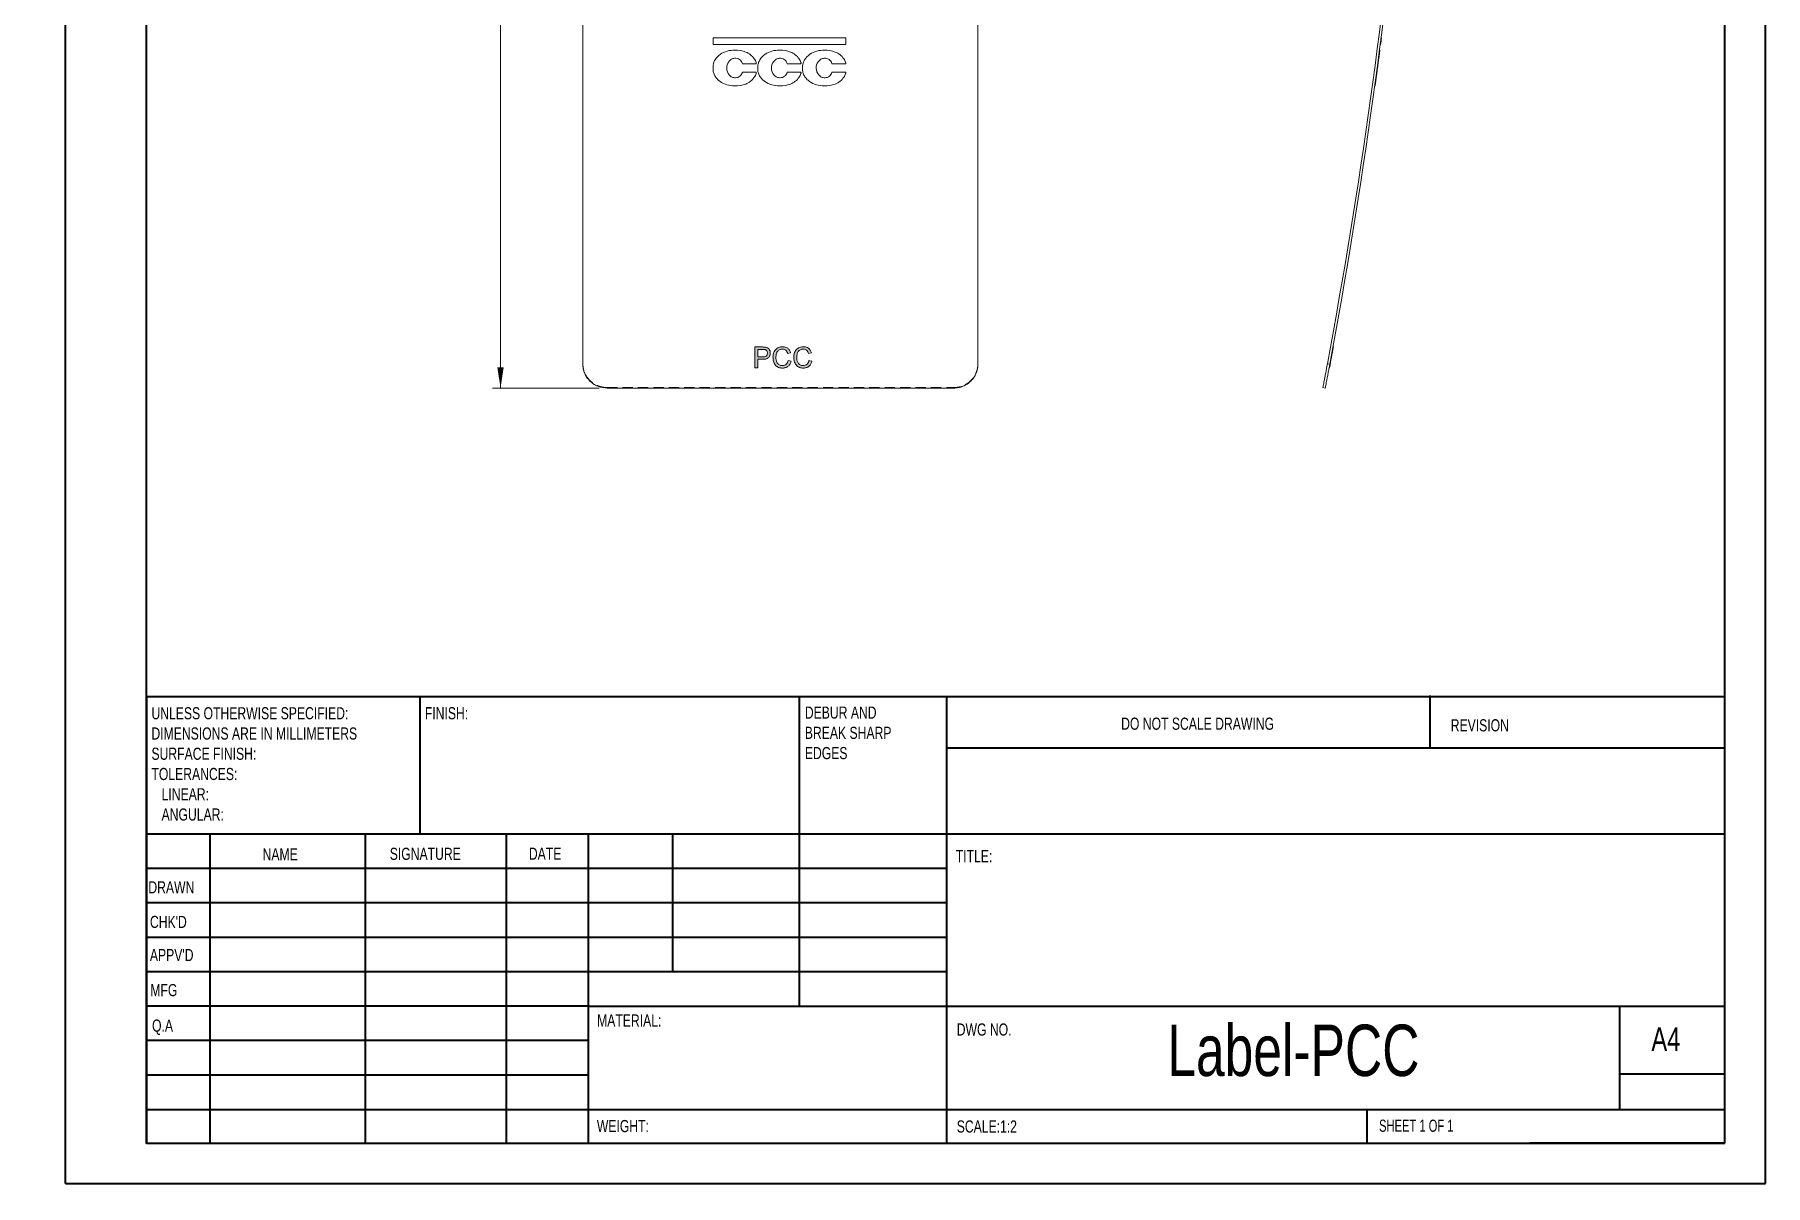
# Model space of a CAD drawing. Header units: millimetres. Extents: x -551 to 210, y 0 to 297.
# Drawn here: x -3.7 to 210.1, y 0 to 142.1 of the extents above; entities that cross this region are included whole.
import ezdxf

# ---------------------------------------------------------------- set-up
doc = ezdxf.new("R2010")
doc.units = ezdxf.units.MM
doc.linetypes.add('HIDDEN', pattern=[1.905, 1.27, -0.635])
doc.styles.add('SLDTEXTSTYLE0', font='TXT', dxfattribs={"width": 0.75})
doc.styles.add('SLDTEXTSTYLE1', font='TXT', dxfattribs={"width": 0.6875})
doc.styles.add('SLDTEXTSTYLE2', font='TXT', dxfattribs={"width": 0.605})
doc.dimstyles.new('SLDDIMSTYLE1', dxfattribs={"dimtxt": 2.568319, "dimasz": 2.568319, "dimexe": 0, "dimexo": 0.0625, "dimgap": 0.64208, "dimtad": 2, "dimrnd": 1e-09, "dimzin": 12, "dimdsep": 46, "dimtxsty": 'SLDTEXTSTYLE2', "dimsah": 1, "dimcen": 0.09, "dimadec": 0, "dimazin": 0, "dimtfac": 1, "dimtofl": 0, "dimtmove": 0, "dimatfit": 3, "dimfxl": 0, "dimtolj": 1, "dimtzin": 12, "dimarcsym": 0})
doc.dimstyles.new('SLDDIMSTYLE3', dxfattribs={"dimtxt": 2.568319, "dimasz": 2.568319, "dimexe": 0, "dimexo": 0.0625, "dimgap": 0.64208, "dimtad": 2, "dimrnd": 1e-09, "dimzin": 12, "dimdsep": 46, "dimtxsty": 'SLDTEXTSTYLE2', "dimblk1": 'NONE', "dimblk2": 'NONE', "dimsah": 1, "dimcen": 0.09, "dimadec": 0, "dimazin": 0, "dimtfac": 1, "dimtofl": 0, "dimtmove": 0, "dimatfit": 3, "dimldrblk": 'NONE', "dimfxl": 0, "dimtolj": 1, "dimtzin": 12, "dimarcsym": 0})

# ---------------------------------------------------------------- blocks, each defined once
blk = doc.blocks.new('SW_NOTE_0')
at = {"color": 0, "linetype": 'Continuous', "lineweight": 0, "char_height": 1.5, "attachment_point": 1, "style": 'SLDTEXTSTYLE0'}
for s, insert in [('DEBUR AND ', (0, 1.93)), ('BREAK SHARP ', (0, -0.57)), ('EDGES', (0, -3.07))]:
    blk.add_mtext(s, dxfattribs=dict(at, insert=insert))
blk = doc.blocks.new('SW_NOTE_1')
at = {"color": 0, "linetype": 'Continuous', "lineweight": 0, "char_height": 1.5, "attachment_point": 1, "style": 'SLDTEXTSTYLE0'}
for s, insert in [('UNLESS OTHERWISE SPECIFIED:', (0, 1.93)), ('DIMENSIONS ARE IN MILLIMETERS', (0, -0.57)), ('SURFACE FINISH:', (0, -3.07)), ('TOLERANCES:', (0, -5.57)), ('   LINEAR:', (0, -8.07)), ('   ANGULAR:', (0, -10.57))]:
    blk.add_mtext(s, dxfattribs=dict(at, insert=insert))
blk = doc.blocks.new('*D5')
at = {"color": 7, "linetype": 'Continuous', "lineweight": 0}
for p, q in [((65.5, 252.68), (52.83, 252.68)), ((53.83, 252.68), (53.83, 98.44)), ((66, 98.44), (52.83, 98.44))]:
    blk.add_line(p, q, dxfattribs=at)
for points in [[(53.83, 252.68), (53.43, 250.11), (54.22, 250.11)], [(53.83, 98.44), (54.22, 101.01), (53.43, 101.01)]]:
    blk.add_solid(points, dxfattribs=at)
at = {"color": 7, "linetype": 'Continuous', "lineweight": 0, "insert": (50.42, 172.72), "char_height": 2.646, "attachment_point": 1, "rotation": 90, "style": 'SLDTEXTSTYLE2'}
blk.add_mtext('154.24', dxfattribs=at)
blk = doc.blocks.new('*D14')
at = {"color": 7, "linetype": 'Continuous', "lineweight": 0, "attachment_point": 1, "rotation": 357.2491, "style": 'SLDTEXTSTYLE2'}
for s, insert, char_height in [('R', (137.48, 203.59), 2.65), ('719.48', (140.03, 203.47), 2.646)]:
    blk.add_mtext(s, dxfattribs=dict(at, insert=insert, char_height=char_height))
blk = doc.blocks.new('_NONE')

msp = doc.modelspace()

# ---------------------------------------------------------------- hatches: boundary and pattern name
h = msp.add_hatch(color=256)
edge = h.paths.add_edge_path()
edge.add_spline(control_points=[(87.157, 102.768), (87.156, 102.81), (87.154, 102.852), (87.142, 102.934), (87.133, 102.975), (87.096, 103.095), (87.058, 103.171), (86.955, 103.307), (86.889, 103.363), (86.739, 103.443), (86.656, 103.465), (86.571, 103.482)], knot_values=[0, 0, 0, 0, 0.125, 0.125, 0.25, 0.25, 0.5, 0.5, 0.75, 0.75, 1, 1, 1, 1], degree=3, periodic=0)
edge.add_spline(control_points=[(86.571, 103.482), (86.54, 103.487), (86.508, 103.492), (86.477, 103.495), (86.445, 103.498), (86.413, 103.5), (86.381, 103.501), (86.318, 103.505), (86.254, 103.506), (86.19, 103.506)], knot_values=[0, 0, 0, 0, 0.0000956, 0.0000956, 0.0000956, 0.0001912, 0.0001912, 0.0001912, 0.0003819, 0.0003819, 0.0003819, 0.0003819], degree=3, periodic=0)
edge.add_line((86.19, 103.506), (85.247, 103.506))
edge.add_line((85.247, 103.506), (85.247, 100.938))
edge.add_line((85.247, 100.938), (85.609, 100.938))
edge.add_line((85.609, 100.938), (85.609, 101.991))
edge.add_line((85.609, 101.991), (86.238, 101.991))
edge.add_spline(control_points=[(86.238, 101.991), (86.354, 101.993), (86.469, 101.999), (86.639, 102.035), (86.695, 102.051), (86.802, 102.095), (86.854, 102.124), (86.942, 102.195), (86.98, 102.239), (87.045, 102.333), (87.073, 102.382), (87.116, 102.488), (87.132, 102.543), (87.152, 102.654), (87.155, 102.711), (87.157, 102.768)], knot_values=[0, 0, 0, 0, 0.25, 0.25, 0.375, 0.375, 0.5, 0.5, 0.625, 0.625, 0.75, 0.75, 0.875, 0.875, 1, 1, 1, 1], degree=3, periodic=0)
edge = h.paths.add_edge_path(flags=16)
edge.add_line((85.609, 102.288), (85.609, 103.21))
edge.add_line((85.609, 103.21), (86.222, 103.21))
edge.add_spline(control_points=[(86.222, 103.21), (86.322, 103.209), (86.422, 103.211), (86.518, 103.187)], knot_values=[0, 0, 0, 0, 1, 1, 1, 1], degree=3, periodic=0)
edge.add_spline(control_points=[(86.518, 103.187), (86.54, 103.179), (86.562, 103.172), (86.602, 103.151), (86.621, 103.138), (86.675, 103.094), (86.704, 103.059), (86.752, 102.98), (86.768, 102.937), (86.79, 102.848), (86.793, 102.803), (86.794, 102.757)], knot_values=[0, 0, 0, 0, 0.125, 0.125, 0.25, 0.25, 0.5, 0.5, 0.75, 0.75, 1, 1, 1, 1], degree=3, periodic=0)
edge.add_spline(control_points=[(86.794, 102.757), (86.793, 102.688), (86.785, 102.618), (86.734, 102.487), (86.692, 102.428), (86.579, 102.343), (86.51, 102.32), (86.37, 102.292), (86.3, 102.289), (86.229, 102.288)], knot_values=[0, 0, 0, 0, 0.25, 0.25, 0.5, 0.5, 0.75, 0.75, 1, 1, 1, 1], degree=3, periodic=0)
edge.add_line((86.229, 102.288), (85.609, 102.288))
edge = h.paths.add_edge_path()
edge.add_spline(control_points=[(88.669, 103.539), (88.586, 103.537), (88.503, 103.532), (88.342, 103.501), (88.262, 103.478), (88.108, 103.413), (88.035, 103.374), (87.9, 103.278), (87.837, 103.221), (87.677, 103.033), (87.6, 102.883), (87.529, 102.649), (87.512, 102.568), (87.49, 102.405), (87.487, 102.323), (87.486, 102.241)], knot_values=[0, 0, 0, 0, 0.125, 0.125, 0.25, 0.25, 0.375, 0.375, 0.5, 0.5, 0.75, 0.75, 0.875, 0.875, 1, 1, 1, 1], degree=3, periodic=0)
edge.add_spline(control_points=[(87.486, 102.241), (87.487, 102.157), (87.491, 102.073), (87.514, 101.908), (87.531, 101.826), (87.6, 101.583), (87.669, 101.427), (87.876, 101.158), (88.015, 101.051), (88.252, 100.957), (88.337, 100.937), (88.505, 100.91), (88.591, 100.906), (88.676, 100.905)], knot_values=[0, 0, 0, 0, 0.125, 0.125, 0.25, 0.25, 0.5, 0.5, 0.75, 0.75, 0.875, 0.875, 1, 1, 1, 1], degree=3, periodic=0)
edge.add_spline(control_points=[(88.676, 100.905), (88.738, 100.906), (88.8, 100.909), (88.922, 100.927), (88.982, 100.94), (89.159, 100.997), (89.268, 101.058), (89.457, 101.217), (89.535, 101.314), (89.653, 101.527), (89.693, 101.642), (89.725, 101.76)], knot_values=[0, 0, 0, 0, 0.125, 0.125, 0.25, 0.25, 0.5, 0.5, 0.75, 0.75, 1, 1, 1, 1], degree=3, periodic=0)
edge.add_line((89.725, 101.76), (89.363, 101.844))
edge.add_spline(control_points=[(89.363, 101.844), (89.344, 101.759), (89.318, 101.676), (89.244, 101.518), (89.193, 101.445), (89.065, 101.323), (88.989, 101.276), (88.821, 101.214), (88.732, 101.203), (88.643, 101.201)], knot_values=[0, 0, 0, 0, 0.25, 0.25, 0.5, 0.5, 0.75, 0.75, 1, 1, 1, 1], degree=3, periodic=0)
edge.add_spline(control_points=[(88.643, 101.201), (88.58, 101.203), (88.518, 101.207), (88.399, 101.237), (88.34, 101.258), (88.229, 101.314), (88.177, 101.348), (88.085, 101.431), (88.045, 101.479), (87.947, 101.636), (87.908, 101.755), (87.871, 101.935), (87.862, 101.997), (87.85, 102.119), (87.849, 102.181), (87.848, 102.242)], knot_values=[0, 0, 0, 0, 0.125, 0.125, 0.25, 0.25, 0.375, 0.375, 0.5, 0.5, 0.75, 0.75, 0.875, 0.875, 1, 1, 1, 1], degree=3, periodic=0)
edge.add_spline(control_points=[(87.848, 102.242), (87.849, 102.303), (87.851, 102.363), (87.865, 102.482), (87.875, 102.541), (87.915, 102.716), (87.955, 102.832), (88.092, 103.033), (88.186, 103.116), (88.35, 103.195), (88.409, 103.214), (88.529, 103.237), (88.59, 103.242), (88.652, 103.242)], knot_values=[0, 0, 0, 0, 0.125, 0.125, 0.25, 0.25, 0.5, 0.5, 0.75, 0.75, 0.875, 0.875, 1, 1, 1, 1], degree=3, periodic=0)
edge.add_spline(control_points=[(88.652, 103.242), (88.728, 103.241), (88.803, 103.234), (88.947, 103.187), (89.015, 103.151), (89.129, 103.05), (89.175, 102.989), (89.248, 102.857), (89.274, 102.786), (89.297, 102.715)], knot_values=[0, 0, 0, 0, 0.25, 0.25, 0.5, 0.5, 0.75, 0.75, 1, 1, 1, 1], degree=3, periodic=0)
edge.add_line((89.297, 102.715), (89.659, 102.792))
edge.add_spline(control_points=[(89.659, 102.792), (89.643, 102.845), (89.626, 102.898), (89.582, 102.999), (89.557, 103.048), (89.469, 103.189), (89.392, 103.273), (89.214, 103.41), (89.113, 103.462), (88.95, 103.509), (88.894, 103.52), (88.783, 103.536), (88.726, 103.538), (88.669, 103.539)], knot_values=[0, 0, 0, 0, 0.125, 0.125, 0.25, 0.25, 0.5, 0.5, 0.75, 0.75, 0.875, 0.875, 1, 1, 1, 1], degree=3, periodic=0)
edge = h.paths.add_edge_path()
edge.add_spline(control_points=[(91.238, 103.539), (91.154, 103.537), (91.071, 103.532), (90.91, 103.501), (90.831, 103.478), (90.676, 103.413), (90.603, 103.374), (90.468, 103.278), (90.405, 103.221), (90.246, 103.033), (90.169, 102.883), (90.097, 102.649), (90.081, 102.568), (90.059, 102.405), (90.056, 102.323), (90.054, 102.241)], knot_values=[0, 0, 0, 0, 0.125, 0.125, 0.25, 0.25, 0.375, 0.375, 0.5, 0.5, 0.75, 0.75, 0.875, 0.875, 1, 1, 1, 1], degree=3, periodic=0)
edge.add_spline(control_points=[(90.054, 102.241), (90.055, 102.157), (90.06, 102.073), (90.082, 101.908), (90.099, 101.826), (90.168, 101.583), (90.238, 101.427), (90.445, 101.158), (90.584, 101.051), (90.821, 100.957), (90.905, 100.937), (91.074, 100.91), (91.159, 100.906), (91.245, 100.905)], knot_values=[0, 0, 0, 0, 0.125, 0.125, 0.25, 0.25, 0.5, 0.5, 0.75, 0.75, 0.875, 0.875, 1, 1, 1, 1], degree=3, periodic=0)
edge.add_spline(control_points=[(91.245, 100.905), (91.307, 100.906), (91.369, 100.909), (91.49, 100.927), (91.55, 100.94), (91.728, 100.997), (91.837, 101.058), (92.025, 101.217), (92.103, 101.314), (92.222, 101.527), (92.262, 101.642), (92.293, 101.76)], knot_values=[0, 0, 0, 0, 0.125, 0.125, 0.25, 0.25, 0.5, 0.5, 0.75, 0.75, 1, 1, 1, 1], degree=3, periodic=0)
edge.add_line((92.293, 101.76), (91.931, 101.844))
edge.add_spline(control_points=[(91.931, 101.844), (91.912, 101.759), (91.887, 101.676), (91.813, 101.518), (91.761, 101.445), (91.633, 101.323), (91.557, 101.276), (91.389, 101.214), (91.301, 101.203), (91.211, 101.201)], knot_values=[0, 0, 0, 0, 0.25, 0.25, 0.5, 0.5, 0.75, 0.75, 1, 1, 1, 1], degree=3, periodic=0)
edge.add_spline(control_points=[(91.211, 101.201), (91.148, 101.203), (91.087, 101.207), (90.967, 101.237), (90.908, 101.258), (90.797, 101.314), (90.746, 101.348), (90.654, 101.431), (90.613, 101.479), (90.515, 101.636), (90.476, 101.755), (90.439, 101.935), (90.43, 101.997), (90.419, 102.119), (90.418, 102.181), (90.416, 102.242)], knot_values=[0, 0, 0, 0, 0.125, 0.125, 0.25, 0.25, 0.375, 0.375, 0.5, 0.5, 0.75, 0.75, 0.875, 0.875, 1, 1, 1, 1], degree=3, periodic=0)
edge.add_spline(control_points=[(90.416, 102.242), (90.418, 102.303), (90.419, 102.363), (90.433, 102.482), (90.443, 102.541), (90.484, 102.716), (90.523, 102.832), (90.66, 103.033), (90.754, 103.116), (90.918, 103.195), (90.977, 103.214), (91.098, 103.237), (91.159, 103.242), (91.22, 103.242)], knot_values=[0, 0, 0, 0, 0.125, 0.125, 0.25, 0.25, 0.5, 0.5, 0.75, 0.75, 0.875, 0.875, 1, 1, 1, 1], degree=3, periodic=0)
edge.add_spline(control_points=[(91.22, 103.242), (91.296, 103.241), (91.371, 103.234), (91.515, 103.187), (91.583, 103.151), (91.698, 103.05), (91.743, 102.989), (91.816, 102.857), (91.842, 102.786), (91.865, 102.715)], knot_values=[0, 0, 0, 0, 0.25, 0.25, 0.5, 0.5, 0.75, 0.75, 1, 1, 1, 1], degree=3, periodic=0)
edge.add_line((91.865, 102.715), (92.227, 102.792))
edge.add_spline(control_points=[(92.227, 102.792), (92.211, 102.845), (92.194, 102.898), (92.15, 102.999), (92.125, 103.048), (92.037, 103.189), (91.96, 103.273), (91.783, 103.41), (91.681, 103.462), (91.519, 103.509), (91.463, 103.52), (91.351, 103.536), (91.294, 103.538), (91.238, 103.539)], knot_values=[0, 0, 0, 0, 0.125, 0.125, 0.25, 0.25, 0.5, 0.5, 0.75, 0.75, 0.875, 0.875, 1, 1, 1, 1], degree=3, periodic=0)

# ---------------------------------------------------------------- linework, layer by layer
at = {"color": 7, "linetype": 'Continuous', "lineweight": 40}
for p, q in [((0.079, 0.215), (0.079, 297.215)), ((210.079, 0.215), (210.079, 297.215)), ((10.079, 5.215), (10.079, 292.215)), ((205.079, 5.215), (205.079, 292.215)), ((10.111, 60.371), (205.079, 60.371)), ((10.111, 60.371), (10.111, 5.121)), ((43.911, 43.371), (43.911, 60.371)), ((90.711, 60.371), (90.711, 22.121)), ((108.911, 60.371), (108.911, 5.121)), ((168.679, 54.09), (168.679, 60.465)), ((205.079, 53.996), (108.911, 53.996)), ((205.079, 43.371), (10.111, 43.371)), ((17.911, 43.371), (17.911, 5.121)), ((37.102, 43.371), (37.102, 5.121)), ((54.51, 43.371), (54.51, 5.121)), ((64.711, 5.121), (64.711, 43.371)), ((75.111, 26.371), (75.111, 43.371)), ((108.911, 39.121), (10.111, 39.121)), ((108.911, 34.871), (10.111, 34.871)), ((108.911, 30.621), (10.111, 30.621)), ((108.911, 26.371), (10.111, 26.371)), ((64.711, 22.121), (10.111, 22.121)), ((64.711, 22.121), (205.079, 22.121)), ((192.079, 9.465), (192.079, 22.215)), ((64.711, 17.871), (10.111, 17.871)), ((64.711, 13.621), (10.111, 13.621)), ((205.079, 13.715), (192.079, 13.715)), ((10.111, 9.371), (205.079, 9.371)), ((160.879, 5.215), (160.879, 9.465)), ((10.079, 5.215), (205.079, 5.215)), ((205.079, 5.215), (180.988, 5.215)), ((0.079, 0.215), (210.079, 0.215))]:
    msp.add_line(p, q, dxfattribs=at)
at = {"color": 7, "linetype": 'Continuous', "lineweight": 15}
for p, q in [((63.996, 233.28), (63.996, 101.386)), ((112.806, 233.28), (112.806, 101.386)), ((80.101, 141.669), (80.101, 140.859)), ((96.478, 141.669), (80.101, 141.669)), ((96.478, 140.859), (96.478, 141.669)), ((162.603, 141.669), (162.653, 141.669)), ((80.101, 140.859), (96.478, 140.859)), ((82.768, 140.158), (82.76, 140.158)), ((88.297, 140.158), (88.289, 140.158)), ((93.826, 140.158), (93.818, 140.158)), ((162.457, 140.161), (162.408, 140.161)), ((162.458, 140.159), (162.408, 140.159)), ((162.499, 140.859), (162.549, 140.859)), ((80.076, 138.098), (80.076, 137.879)), ((83.773, 138.46), (85.363, 138.46)), ((85.363, 137.44), (83.773, 137.44)), ((85.605, 138.098), (85.605, 137.879)), ((89.302, 138.46), (90.892, 138.46)), ((90.892, 137.44), (89.302, 137.44)), ((91.134, 138.098), (91.134, 137.879)), ((94.831, 138.46), (96.421, 138.46)), ((96.421, 137.44), (94.831, 137.44)), ((162.106, 137.879), (162.157, 137.879)), ((162.136, 138.098), (162.186, 138.098)), ((82.737, 135.742), (82.77, 135.742)), ((88.266, 135.742), (88.299, 135.742)), ((93.795, 135.742), (93.828, 135.742)), ((161.817, 135.742), (161.868, 135.742)), ((161.818, 135.74), (161.869, 135.74)), ((85.247, 103.506), (85.247, 100.938)), ((86.19, 103.506), (85.247, 103.506)), ((85.609, 103.21), (86.222, 103.21)), ((85.609, 102.288), (85.609, 103.21)), ((89.297, 102.715), (89.659, 102.792)), ((91.865, 102.715), (92.227, 102.792)), ((156.712, 103.506), (156.661, 103.506)), ((156.718, 103.539), (156.667, 103.539)), ((85.247, 100.938), (85.609, 100.938)), ((86.229, 102.288), (85.609, 102.288)), ((85.609, 101.991), (86.238, 101.991)), ((85.609, 100.938), (85.609, 101.991)), ((89.725, 101.76), (89.363, 101.844)), ((92.293, 101.76), (91.931, 101.844)), ((155.975, 101.442), (156.269, 101.386)), ((156.23, 100.905), (156.179, 100.905)), ((156.236, 100.938), (156.186, 100.938)), ((66.996, 98.438), (109.806, 98.438)), ((155.713, 98.438), (155.419, 98.494))]:
    msp.add_line(p, q, dxfattribs=at)
at = {"color": 7, "linetype": 'HIDDEN', "lineweight": 0}
for p, q in [((162.325, 139.155), (162.275, 139.155)), ((162.326, 139.149), (162.325, 139.144)), ((162.408, 140.161), (162.407, 140.161)), ((162.408, 140.159), (162.407, 140.159)), ((162.408, 140.158), (162.458, 140.158)), ((162.457, 140.155), (162.458, 140.158)), ((161.817, 135.742), (161.868, 135.742)), ((161.817, 135.742), (161.868, 135.742)), ((161.868, 135.742), (161.869, 135.748)), ((156.574, 102.757), (156.524, 102.757)), ((156.576, 102.768), (156.525, 102.768)), ((156.653, 103.187), (156.603, 103.187)), ((156.658, 103.21), (156.607, 103.21)), ((156.708, 103.482), (156.657, 103.482)), ((156.269, 101.386), (155.975, 101.442)), ((156.433, 101.991), (156.382, 101.991)), ((156.479, 102.241), (156.428, 102.241)), ((156.488, 102.288), (156.437, 102.288)), ((66.996, 98.438), (66.996, 98.494)), ((66.996, 98.494), (109.806, 98.494)), ((109.806, 98.494), (109.806, 98.438))]:
    msp.add_line(p, q, dxfattribs=at)
at = {"color": 7, "linetype": 'Continuous', "lineweight": 15, "flags": 128}
msp.add_lwpolyline([(162.186, 138.098), (162.182, 138.07), (162.179, 138.043), (162.175, 138.016), (162.171, 137.988), (162.168, 137.961), (162.164, 137.934), (162.161, 137.907), (162.157, 137.879)], dxfattribs=at)
at = {"color": 7, "linetype": 'Continuous', "lineweight": 15}
for radius, start, end in [(719.48, 349.441428, 0), (719.78, 349.441328, 0), (719.83, 352.623262, 352.688268), (719.83, 349.40579, 349.613693)]:
    msp.add_arc((-551.323, 233.28), radius, start, end, dxfattribs=at)
for points, knots in [([(82.76, 140.158), (82.446, 140.161), (82.133, 140.121), (81.53, 139.953), (81.24, 139.824), (80.725, 139.471), (80.499, 139.244), (80.256, 138.845), (80.192, 138.702), (80.104, 138.407), (80.079, 138.253), (80.076, 138.098)], [0, 0, 0, 0, 0.25, 0.25, 0.5, 0.5, 0.75, 0.75, 0.875, 0.875, 1, 1, 1, 1]), ([(82.86, 136.746), (82.786, 136.741), (82.712, 136.746), (82.568, 136.774), (82.496, 136.796), (82.296, 136.887), (82.175, 136.979), (81.882, 137.311), (81.777, 137.603), (81.755, 138.192), (81.838, 138.491), (82.101, 138.847), (82.211, 138.949), (82.468, 139.097), (82.611, 139.142), (82.76, 139.149)], [0, 0, 0, 0, 0.0625, 0.0625, 0.125, 0.125, 0.25, 0.25, 0.5, 0.5, 0.75, 0.75, 0.875, 0.875, 1, 1, 1, 1]), ([(82.76, 139.149), (82.863, 139.161), (82.967, 139.155), (83.169, 139.105), (83.263, 139.062), (83.517, 138.883), (83.637, 138.705), (83.701, 138.508)], [0, 0, 0, 0, 0.25, 0.25, 0.5, 0.5, 1, 1, 1, 1]), ([(85.176, 139.085), (85.05, 139.278), (84.893, 139.442), (84.531, 139.725), (84.331, 139.838), (83.694, 140.102), (83.229, 140.175), (82.768, 140.158)], [0, 0, 0, 0, 0.25, 0.25, 0.5, 0.5, 1, 1, 1, 1]), ([(88.289, 140.158), (87.975, 140.161), (87.662, 140.121), (87.059, 139.953), (86.769, 139.824), (86.254, 139.471), (86.028, 139.244), (85.785, 138.845), (85.721, 138.702), (85.633, 138.407), (85.608, 138.253), (85.605, 138.098)], [0, 0, 0, 0, 0.25, 0.25, 0.5, 0.5, 0.75, 0.75, 0.875, 0.875, 1, 1, 1, 1]), ([(88.389, 136.746), (88.315, 136.741), (88.241, 136.746), (88.097, 136.774), (88.025, 136.796), (87.825, 136.887), (87.704, 136.979), (87.411, 137.311), (87.306, 137.603), (87.284, 138.192), (87.367, 138.491), (87.63, 138.847), (87.74, 138.949), (87.997, 139.097), (88.14, 139.142), (88.289, 139.149)], [0, 0, 0, 0, 0.0625, 0.0625, 0.125, 0.125, 0.25, 0.25, 0.5, 0.5, 0.75, 0.75, 0.875, 0.875, 1, 1, 1, 1]), ([(88.289, 139.149), (88.392, 139.161), (88.496, 139.155), (88.698, 139.105), (88.792, 139.062), (89.046, 138.883), (89.166, 138.705), (89.23, 138.508)], [0, 0, 0, 0, 0.25, 0.25, 0.5, 0.5, 1, 1, 1, 1]), ([(90.705, 139.085), (90.579, 139.278), (90.422, 139.442), (90.06, 139.725), (89.86, 139.838), (89.223, 140.102), (88.758, 140.175), (88.297, 140.158)], [0, 0, 0, 0, 0.25, 0.25, 0.5, 0.5, 1, 1, 1, 1]), ([(93.818, 140.158), (93.504, 140.161), (93.191, 140.121), (92.588, 139.953), (92.298, 139.824), (91.783, 139.471), (91.557, 139.244), (91.314, 138.845), (91.25, 138.702), (91.162, 138.407), (91.137, 138.253), (91.134, 138.098)], [0, 0, 0, 0, 0.25, 0.25, 0.5, 0.5, 0.75, 0.75, 0.875, 0.875, 1, 1, 1, 1]), ([(93.918, 136.746), (93.844, 136.741), (93.77, 136.746), (93.626, 136.774), (93.554, 136.796), (93.354, 136.887), (93.233, 136.979), (92.94, 137.311), (92.835, 137.603), (92.813, 138.192), (92.896, 138.491), (93.159, 138.847), (93.269, 138.949), (93.526, 139.097), (93.669, 139.142), (93.818, 139.149)], [0, 0, 0, 0, 0.0625, 0.0625, 0.125, 0.125, 0.25, 0.25, 0.5, 0.5, 0.75, 0.75, 0.875, 0.875, 1, 1, 1, 1]), ([(93.818, 139.149), (93.921, 139.161), (94.025, 139.155), (94.227, 139.105), (94.321, 139.062), (94.575, 138.883), (94.695, 138.705), (94.759, 138.508)], [0, 0, 0, 0, 0.25, 0.25, 0.5, 0.5, 1, 1, 1, 1]), ([(96.234, 139.085), (96.108, 139.278), (95.951, 139.442), (95.589, 139.725), (95.389, 139.838), (94.752, 140.102), (94.287, 140.175), (93.826, 140.158)], [0, 0, 0, 0, 0.25, 0.25, 0.5, 0.5, 1, 1, 1, 1]), ([(162.458, 140.158), (162.458, 140.161), (162.453, 140.121), (162.431, 139.953), (162.414, 139.824), (162.368, 139.471), (162.338, 139.244), (162.285, 138.845), (162.266, 138.702), (162.227, 138.407), (162.207, 138.253), (162.186, 138.098)], [0, 0, 0, 0, 0.25, 0.25, 0.5, 0.5, 0.75, 0.75, 0.875, 0.875, 1, 1, 1, 1]), ([(80.076, 137.879), (80.072, 137.721), (80.09, 137.565), (80.169, 137.26), (80.229, 137.113), (80.383, 136.839), (80.479, 136.71), (80.693, 136.479), (80.813, 136.374), (81.2, 136.097), (81.491, 135.963), (82.101, 135.785), (82.418, 135.742), (82.737, 135.742)], [0, 0, 0, 0, 0.125, 0.125, 0.25, 0.25, 0.375, 0.375, 0.5, 0.5, 0.75, 0.75, 1, 1, 1, 1]), ([(83.701, 137.392), (83.672, 137.302), (83.631, 137.217), (83.527, 137.06), (83.462, 136.988), (83.24, 136.811), (83.052, 136.746), (82.86, 136.746)], [0, 0, 0, 0, 0.25, 0.25, 0.5, 0.5, 1, 1, 1, 1]), ([(83.701, 138.508), (83.708, 138.498), (83.716, 138.489), (83.726, 138.481), (83.736, 138.474), (83.747, 138.468), (83.759, 138.464), (83.763, 138.462), (83.768, 138.461), (83.773, 138.46)], [0.000408162415, 0.000408162415, 0.000408162415, 0.000408162415, 0.000445227063, 0.000445227063, 0.000445227063, 0.000482299505, 0.000482299505, 0.000482299505, 0.000496512151, 0.000496512151, 0.000496512151, 0.000496512151]), ([(83.773, 137.44), (83.763, 137.438), (83.754, 137.435), (83.745, 137.431), (83.734, 137.426), (83.724, 137.418), (83.715, 137.41), (83.71, 137.404), (83.705, 137.398), (83.701, 137.392)], [0.000192853288, 0.000192853288, 0.000192853288, 0.000192853288, 0.000222354537, 0.000222354537, 0.000222354537, 0.000258952242, 0.000258952242, 0.000258952242, 0.000281252218, 0.000281252218, 0.000281252218, 0.000281252218]), ([(85.176, 136.816), (85.223, 136.883), (85.266, 136.955), (85.343, 137.1), (85.377, 137.175), (85.405, 137.252)], [0, 0, 0, 0, 0.5, 0.5, 1, 1, 1, 1]), ([(85.363, 138.46), (85.367, 138.461), (85.372, 138.462), (85.376, 138.463), (85.382, 138.466), (85.388, 138.469), (85.393, 138.473), (85.398, 138.477), (85.402, 138.482), (85.406, 138.488), (85.409, 138.493), (85.411, 138.498), (85.412, 138.503)], [0.000285662618, 0.000285662618, 0.000285662618, 0.000285662618, 0.00029871707, 0.00029871707, 0.00029871707, 0.000318372631, 0.000318372631, 0.000318372631, 0.000338134889, 0.000338134889, 0.000338134889, 0.000354270613, 0.000354270613, 0.000354270613, 0.000354270613]), ([(85.412, 137.398), (85.412, 137.399), (85.412, 137.4), (85.411, 137.401), (85.409, 137.408), (85.406, 137.414), (85.401, 137.419), (85.397, 137.424), (85.392, 137.429), (85.386, 137.432), (85.381, 137.435), (85.374, 137.438), (85.368, 137.439), (85.366, 137.44), (85.365, 137.44), (85.363, 137.44)], [0.000016830891, 0.000016830891, 0.000016830891, 0.000016830891, 0.000020127803, 0.000020127803, 0.000020127803, 0.000040260719, 0.000040260719, 0.000040260719, 0.000060311187, 0.000060311187, 0.000060311187, 0.00008018842, 0.00008018842, 0.00008018842, 0.000085079422, 0.000085079422, 0.000085079422, 0.000085079422]), ([(85.412, 138.503), (85.417, 138.527), (85.419, 138.552), (85.416, 138.601), (85.412, 138.626), (85.405, 138.649)], [0, 0, 0, 0, 0.5, 0.5, 1, 1, 1, 1]), ([(85.405, 137.252), (85.412, 137.275), (85.416, 137.3), (85.419, 137.349), (85.417, 137.374), (85.412, 137.398)], [0, 0, 0, 0, 0.5, 0.5, 1, 1, 1, 1]), ([(85.605, 137.879), (85.601, 137.721), (85.619, 137.565), (85.698, 137.26), (85.758, 137.113), (85.912, 136.839), (86.008, 136.71), (86.222, 136.479), (86.342, 136.374), (86.729, 136.097), (87.02, 135.963), (87.63, 135.785), (87.947, 135.742), (88.266, 135.742)], [0, 0, 0, 0, 0.125, 0.125, 0.25, 0.25, 0.375, 0.375, 0.5, 0.5, 0.75, 0.75, 1, 1, 1, 1]), ([(89.23, 137.392), (89.201, 137.302), (89.16, 137.217), (89.056, 137.06), (88.991, 136.988), (88.769, 136.811), (88.581, 136.746), (88.389, 136.746)], [0, 0, 0, 0, 0.25, 0.25, 0.5, 0.5, 1, 1, 1, 1]), ([(89.23, 138.508), (89.237, 138.498), (89.245, 138.489), (89.255, 138.481), (89.265, 138.474), (89.276, 138.468), (89.288, 138.464), (89.292, 138.462), (89.297, 138.461), (89.302, 138.46)], [0.000408162415, 0.000408162415, 0.000408162415, 0.000408162415, 0.000445227063, 0.000445227063, 0.000445227063, 0.000482299505, 0.000482299505, 0.000482299505, 0.000496512151, 0.000496512151, 0.000496512151, 0.000496512151]), ([(89.302, 137.44), (89.292, 137.438), (89.283, 137.435), (89.274, 137.431), (89.263, 137.426), (89.253, 137.418), (89.244, 137.41), (89.239, 137.404), (89.234, 137.398), (89.23, 137.392)], [0.000192853288, 0.000192853288, 0.000192853288, 0.000192853288, 0.000222354537, 0.000222354537, 0.000222354537, 0.000258952242, 0.000258952242, 0.000258952242, 0.000281252218, 0.000281252218, 0.000281252218, 0.000281252218]), ([(90.705, 136.816), (90.752, 136.883), (90.795, 136.955), (90.872, 137.1), (90.906, 137.175), (90.934, 137.252)], [0, 0, 0, 0, 0.5, 0.5, 1, 1, 1, 1]), ([(90.892, 138.46), (90.896, 138.461), (90.901, 138.462), (90.905, 138.463), (90.911, 138.466), (90.917, 138.469), (90.922, 138.473), (90.927, 138.477), (90.931, 138.482), (90.935, 138.488), (90.938, 138.493), (90.94, 138.498), (90.941, 138.503)], [0.000285662618, 0.000285662618, 0.000285662618, 0.000285662618, 0.00029871707, 0.00029871707, 0.00029871707, 0.000318372631, 0.000318372631, 0.000318372631, 0.000338134889, 0.000338134889, 0.000338134889, 0.000354270613, 0.000354270613, 0.000354270613, 0.000354270613]), ([(90.941, 137.398), (90.941, 137.399), (90.941, 137.4), (90.94, 137.401), (90.938, 137.408), (90.935, 137.414), (90.93, 137.419), (90.926, 137.424), (90.921, 137.429), (90.915, 137.432), (90.91, 137.435), (90.903, 137.438), (90.897, 137.439), (90.895, 137.44), (90.894, 137.44), (90.892, 137.44)], [0.000016830891, 0.000016830891, 0.000016830891, 0.000016830891, 0.000020127803, 0.000020127803, 0.000020127803, 0.000040260719, 0.000040260719, 0.000040260719, 0.000060311187, 0.000060311187, 0.000060311187, 0.00008018842, 0.00008018842, 0.00008018842, 0.000085079422, 0.000085079422, 0.000085079422, 0.000085079422]), ([(90.941, 138.503), (90.946, 138.527), (90.948, 138.552), (90.945, 138.601), (90.941, 138.626), (90.934, 138.649)], [0, 0, 0, 0, 0.5, 0.5, 1, 1, 1, 1]), ([(90.934, 137.252), (90.941, 137.275), (90.945, 137.3), (90.948, 137.349), (90.946, 137.374), (90.941, 137.398)], [0, 0, 0, 0, 0.5, 0.5, 1, 1, 1, 1]), ([(91.134, 137.879), (91.13, 137.721), (91.148, 137.565), (91.227, 137.26), (91.287, 137.113), (91.441, 136.839), (91.537, 136.71), (91.751, 136.479), (91.871, 136.374), (92.258, 136.097), (92.549, 135.963), (93.159, 135.785), (93.476, 135.742), (93.795, 135.742)], [0, 0, 0, 0, 0.125, 0.125, 0.25, 0.25, 0.375, 0.375, 0.5, 0.5, 0.75, 0.75, 1, 1, 1, 1]), ([(94.759, 137.392), (94.73, 137.302), (94.689, 137.217), (94.585, 137.06), (94.52, 136.988), (94.298, 136.811), (94.11, 136.746), (93.918, 136.746)], [0, 0, 0, 0, 0.25, 0.25, 0.5, 0.5, 1, 1, 1, 1]), ([(94.759, 138.508), (94.766, 138.498), (94.774, 138.489), (94.784, 138.481), (94.794, 138.474), (94.805, 138.468), (94.817, 138.464), (94.821, 138.462), (94.826, 138.461), (94.831, 138.46)], [0.000408162415, 0.000408162415, 0.000408162415, 0.000408162415, 0.000445227063, 0.000445227063, 0.000445227063, 0.000482299505, 0.000482299505, 0.000482299505, 0.000496512151, 0.000496512151, 0.000496512151, 0.000496512151]), ([(94.831, 137.44), (94.821, 137.438), (94.812, 137.435), (94.803, 137.431), (94.792, 137.426), (94.782, 137.418), (94.773, 137.41), (94.768, 137.404), (94.763, 137.398), (94.759, 137.392)], [0.000192853288, 0.000192853288, 0.000192853288, 0.000192853288, 0.000222354537, 0.000222354537, 0.000222354537, 0.000258952242, 0.000258952242, 0.000258952242, 0.000281252218, 0.000281252218, 0.000281252218, 0.000281252218]), ([(96.234, 136.816), (96.281, 136.883), (96.324, 136.955), (96.401, 137.1), (96.435, 137.175), (96.463, 137.252)], [0, 0, 0, 0, 0.5, 0.5, 1, 1, 1, 1]), ([(96.421, 138.46), (96.425, 138.461), (96.43, 138.462), (96.434, 138.463), (96.44, 138.466), (96.446, 138.469), (96.451, 138.473), (96.456, 138.477), (96.46, 138.482), (96.464, 138.488), (96.467, 138.493), (96.469, 138.498), (96.47, 138.503)], [0.000285662618, 0.000285662618, 0.000285662618, 0.000285662618, 0.00029871707, 0.00029871707, 0.00029871707, 0.000318372631, 0.000318372631, 0.000318372631, 0.000338134889, 0.000338134889, 0.000338134889, 0.000354270613, 0.000354270613, 0.000354270613, 0.000354270613]), ([(96.47, 137.398), (96.47, 137.399), (96.47, 137.4), (96.469, 137.401), (96.467, 137.408), (96.464, 137.414), (96.459, 137.419), (96.455, 137.424), (96.45, 137.429), (96.444, 137.432), (96.439, 137.435), (96.432, 137.438), (96.426, 137.439), (96.424, 137.44), (96.423, 137.44), (96.421, 137.44)], [0.000016830891, 0.000016830891, 0.000016830891, 0.000016830891, 0.000020127803, 0.000020127803, 0.000020127803, 0.000040260719, 0.000040260719, 0.000040260719, 0.000060311187, 0.000060311187, 0.000060311187, 0.00008018842, 0.00008018842, 0.00008018842, 0.000085079422, 0.000085079422, 0.000085079422, 0.000085079422]), ([(96.47, 138.503), (96.475, 138.527), (96.477, 138.552), (96.474, 138.601), (96.47, 138.626), (96.463, 138.649)], [0, 0, 0, 0, 0.5, 0.5, 1, 1, 1, 1]), ([(96.463, 137.252), (96.47, 137.275), (96.474, 137.3), (96.477, 137.349), (96.475, 137.374), (96.47, 137.398)], [0, 0, 0, 0, 0.5, 0.5, 1, 1, 1, 1]), ([(162.157, 137.879), (162.136, 137.721), (162.115, 137.565), (162.074, 137.26), (162.054, 137.113), (162.017, 136.839), (162, 136.71), (161.968, 136.479), (161.954, 136.374), (161.916, 136.097), (161.898, 135.963), (161.874, 135.785), (161.868, 135.742), (161.868, 135.742)], [0, 0, 0, 0, 0.125, 0.125, 0.25, 0.25, 0.375, 0.375, 0.5, 0.5, 0.75, 0.75, 1, 1, 1, 1]), ([(162.098, 137.44), (162.098, 137.438), (162.097, 137.435), (162.097, 137.431), (162.096, 137.426), (162.095, 137.418), (162.094, 137.41), (162.093, 137.404), (162.092, 137.398), (162.092, 137.392)], [0.000192853288, 0.000192853288, 0.000192853288, 0.000192853288, 0.000222354537, 0.000222354537, 0.000222354537, 0.000258952242, 0.000258952242, 0.000258952242, 0.000281252218, 0.000281252218, 0.000281252218, 0.000281252218]), ([(162.241, 138.508), (162.239, 138.498), (162.238, 138.489), (162.237, 138.481), (162.236, 138.474), (162.235, 138.468), (162.235, 138.464), (162.235, 138.462), (162.234, 138.461), (162.234, 138.46)], [0.000408162415, 0.000408162415, 0.000408162415, 0.000408162415, 0.000445227063, 0.000445227063, 0.000445227063, 0.000482299505, 0.000482299505, 0.000482299505, 0.000496512151, 0.000496512151, 0.000496512151, 0.000496512151]), ([(82.77, 135.742), (83.229, 135.726), (83.693, 135.799), (84.54, 136.149), (84.925, 136.432), (85.176, 136.816)], [0, 0, 0, 0, 0.5, 0.5, 1, 1, 1, 1]), ([(88.299, 135.742), (88.758, 135.726), (89.222, 135.799), (90.069, 136.149), (90.454, 136.432), (90.705, 136.816)], [0, 0, 0, 0, 0.5, 0.5, 1, 1, 1, 1]), ([(93.828, 135.742), (94.287, 135.726), (94.751, 135.799), (95.598, 136.149), (95.983, 136.432), (96.234, 136.816)], [0, 0, 0, 0, 0.5, 0.5, 1, 1, 1, 1]), ([(86.571, 103.482), (86.54, 103.487), (86.508, 103.492), (86.477, 103.495), (86.445, 103.498), (86.413, 103.5), (86.381, 103.501), (86.318, 103.505), (86.254, 103.506), (86.19, 103.506)], [0, 0, 0, 0, 0.00009559791, 0.00009559791, 0.00009559791, 0.00019116342, 0.00019116342, 0.00019116342, 0.0003818581, 0.0003818581, 0.0003818581, 0.0003818581]), ([(86.794, 102.757), (86.793, 102.688), (86.785, 102.618), (86.734, 102.487), (86.692, 102.428), (86.579, 102.343), (86.51, 102.32), (86.37, 102.292), (86.3, 102.289), (86.229, 102.288)], [0, 0, 0, 0, 0.25, 0.25, 0.5, 0.5, 0.75, 0.75, 1, 1, 1, 1]), ([(86.238, 101.991), (86.354, 101.993), (86.469, 101.999), (86.639, 102.035), (86.695, 102.051), (86.802, 102.095), (86.854, 102.124), (86.942, 102.195), (86.98, 102.239), (87.045, 102.333), (87.073, 102.382), (87.116, 102.488), (87.132, 102.543), (87.152, 102.654), (87.155, 102.711), (87.157, 102.768)], [0, 0, 0, 0, 0.25, 0.25, 0.375, 0.375, 0.5, 0.5, 0.625, 0.625, 0.75, 0.75, 0.875, 0.875, 1, 1, 1, 1]), ([(86.518, 103.187), (86.54, 103.179), (86.562, 103.172), (86.602, 103.151), (86.621, 103.138), (86.675, 103.094), (86.704, 103.059), (86.752, 102.98), (86.768, 102.937), (86.79, 102.848), (86.793, 102.803), (86.794, 102.757)], [0, 0, 0, 0, 0.125, 0.125, 0.25, 0.25, 0.5, 0.5, 0.75, 0.75, 1, 1, 1, 1]), ([(87.157, 102.768), (87.156, 102.81), (87.154, 102.852), (87.142, 102.934), (87.133, 102.975), (87.096, 103.095), (87.058, 103.171), (86.955, 103.307), (86.889, 103.363), (86.739, 103.443), (86.656, 103.465), (86.571, 103.482)], [0, 0, 0, 0, 0.125, 0.125, 0.25, 0.25, 0.5, 0.5, 0.75, 0.75, 1, 1, 1, 1]), ([(88.669, 103.539), (88.586, 103.537), (88.503, 103.532), (88.342, 103.501), (88.262, 103.478), (88.108, 103.413), (88.035, 103.374), (87.9, 103.278), (87.837, 103.221), (87.677, 103.033), (87.6, 102.883), (87.529, 102.649), (87.512, 102.568), (87.49, 102.405), (87.487, 102.323), (87.486, 102.241)], [0, 0, 0, 0, 0.125, 0.125, 0.25, 0.25, 0.375, 0.375, 0.5, 0.5, 0.75, 0.75, 0.875, 0.875, 1, 1, 1, 1]), ([(87.848, 102.242), (87.849, 102.303), (87.851, 102.363), (87.865, 102.482), (87.875, 102.541), (87.915, 102.716), (87.955, 102.832), (88.092, 103.033), (88.186, 103.116), (88.35, 103.195), (88.409, 103.214), (88.529, 103.237), (88.59, 103.242), (88.652, 103.242)], [0, 0, 0, 0, 0.125, 0.125, 0.25, 0.25, 0.5, 0.5, 0.75, 0.75, 0.875, 0.875, 1, 1, 1, 1]), ([(88.652, 103.242), (88.728, 103.241), (88.803, 103.234), (88.947, 103.187), (89.015, 103.151), (89.129, 103.05), (89.175, 102.989), (89.248, 102.857), (89.274, 102.786), (89.297, 102.715)], [0, 0, 0, 0, 0.25, 0.25, 0.5, 0.5, 0.75, 0.75, 1, 1, 1, 1]), ([(89.659, 102.792), (89.643, 102.845), (89.626, 102.898), (89.582, 102.999), (89.557, 103.048), (89.469, 103.189), (89.392, 103.273), (89.214, 103.41), (89.113, 103.462), (88.95, 103.509), (88.894, 103.52), (88.783, 103.536), (88.726, 103.538), (88.669, 103.539)], [0, 0, 0, 0, 0.125, 0.125, 0.25, 0.25, 0.5, 0.5, 0.75, 0.75, 0.875, 0.875, 1, 1, 1, 1]), ([(91.238, 103.539), (91.154, 103.537), (91.071, 103.532), (90.91, 103.501), (90.831, 103.478), (90.676, 103.413), (90.603, 103.374), (90.468, 103.278), (90.405, 103.221), (90.246, 103.033), (90.169, 102.883), (90.097, 102.649), (90.081, 102.568), (90.059, 102.405), (90.056, 102.323), (90.054, 102.241)], [0, 0, 0, 0, 0.125, 0.125, 0.25, 0.25, 0.375, 0.375, 0.5, 0.5, 0.75, 0.75, 0.875, 0.875, 1, 1, 1, 1]), ([(90.416, 102.242), (90.418, 102.303), (90.419, 102.363), (90.433, 102.482), (90.443, 102.541), (90.484, 102.716), (90.523, 102.832), (90.66, 103.033), (90.754, 103.116), (90.918, 103.195), (90.977, 103.214), (91.098, 103.237), (91.159, 103.242), (91.22, 103.242)], [0, 0, 0, 0, 0.125, 0.125, 0.25, 0.25, 0.5, 0.5, 0.75, 0.75, 0.875, 0.875, 1, 1, 1, 1]), ([(91.22, 103.242), (91.296, 103.241), (91.371, 103.234), (91.515, 103.187), (91.583, 103.151), (91.698, 103.05), (91.743, 102.989), (91.816, 102.857), (91.842, 102.786), (91.865, 102.715)], [0, 0, 0, 0, 0.25, 0.25, 0.5, 0.5, 0.75, 0.75, 1, 1, 1, 1]), ([(92.227, 102.792), (92.211, 102.845), (92.194, 102.898), (92.15, 102.999), (92.125, 103.048), (92.037, 103.189), (91.96, 103.273), (91.783, 103.41), (91.681, 103.462), (91.519, 103.509), (91.463, 103.52), (91.351, 103.536), (91.294, 103.538), (91.238, 103.539)], [0, 0, 0, 0, 0.125, 0.125, 0.25, 0.25, 0.5, 0.5, 0.75, 0.75, 0.875, 0.875, 1, 1, 1, 1]), ([(63.996, 101.386), (63.996, 101.191), (64.015, 100.999), (64.091, 100.623), (64.149, 100.436), (64.299, 100.079), (64.391, 99.909), (64.609, 99.589), (64.735, 99.437), (65.012, 99.166), (65.163, 99.044), (65.49, 98.828), (65.665, 98.736), (66.206, 98.516), (66.599, 98.438), (66.996, 98.438)], [0, 0, 0, 0, 0.125, 0.125, 0.25, 0.25, 0.375, 0.375, 0.5, 0.5, 0.625, 0.625, 0.75, 0.75, 1, 1, 1, 1]), ([(87.486, 102.241), (87.487, 102.157), (87.491, 102.073), (87.514, 101.908), (87.531, 101.826), (87.6, 101.583), (87.669, 101.427), (87.876, 101.158), (88.015, 101.051), (88.252, 100.957), (88.337, 100.937), (88.505, 100.91), (88.591, 100.906), (88.676, 100.905)], [0, 0, 0, 0, 0.125, 0.125, 0.25, 0.25, 0.5, 0.5, 0.75, 0.75, 0.875, 0.875, 1, 1, 1, 1]), ([(88.643, 101.201), (88.58, 101.203), (88.518, 101.207), (88.399, 101.237), (88.34, 101.258), (88.229, 101.314), (88.177, 101.348), (88.085, 101.431), (88.045, 101.479), (87.947, 101.636), (87.908, 101.755), (87.871, 101.935), (87.862, 101.997), (87.85, 102.119), (87.849, 102.181), (87.848, 102.242)], [0, 0, 0, 0, 0.125, 0.125, 0.25, 0.25, 0.375, 0.375, 0.5, 0.5, 0.75, 0.75, 0.875, 0.875, 1, 1, 1, 1]), ([(89.363, 101.844), (89.344, 101.759), (89.318, 101.676), (89.244, 101.518), (89.193, 101.445), (89.065, 101.323), (88.989, 101.276), (88.821, 101.214), (88.732, 101.203), (88.643, 101.201)], [0, 0, 0, 0, 0.25, 0.25, 0.5, 0.5, 0.75, 0.75, 1, 1, 1, 1]), ([(88.676, 100.905), (88.738, 100.906), (88.8, 100.909), (88.922, 100.927), (88.982, 100.94), (89.159, 100.997), (89.268, 101.058), (89.457, 101.217), (89.535, 101.314), (89.653, 101.527), (89.693, 101.642), (89.725, 101.76)], [0, 0, 0, 0, 0.125, 0.125, 0.25, 0.25, 0.5, 0.5, 0.75, 0.75, 1, 1, 1, 1]), ([(90.054, 102.241), (90.055, 102.157), (90.06, 102.073), (90.082, 101.908), (90.099, 101.826), (90.168, 101.583), (90.238, 101.427), (90.445, 101.158), (90.584, 101.051), (90.821, 100.957), (90.905, 100.937), (91.074, 100.91), (91.159, 100.906), (91.245, 100.905)], [0, 0, 0, 0, 0.125, 0.125, 0.25, 0.25, 0.5, 0.5, 0.75, 0.75, 0.875, 0.875, 1, 1, 1, 1]), ([(91.211, 101.201), (91.148, 101.203), (91.087, 101.207), (90.967, 101.237), (90.908, 101.258), (90.797, 101.314), (90.746, 101.348), (90.654, 101.431), (90.613, 101.479), (90.515, 101.636), (90.476, 101.755), (90.439, 101.935), (90.43, 101.997), (90.419, 102.119), (90.418, 102.181), (90.416, 102.242)], [0, 0, 0, 0, 0.125, 0.125, 0.25, 0.25, 0.375, 0.375, 0.5, 0.5, 0.75, 0.75, 0.875, 0.875, 1, 1, 1, 1]), ([(91.931, 101.844), (91.912, 101.759), (91.887, 101.676), (91.813, 101.518), (91.761, 101.445), (91.633, 101.323), (91.557, 101.276), (91.389, 101.214), (91.301, 101.203), (91.211, 101.201)], [0, 0, 0, 0, 0.25, 0.25, 0.5, 0.5, 0.75, 0.75, 1, 1, 1, 1]), ([(91.245, 100.905), (91.307, 100.906), (91.369, 100.909), (91.49, 100.927), (91.55, 100.94), (91.728, 100.997), (91.837, 101.058), (92.025, 101.217), (92.103, 101.314), (92.222, 101.527), (92.262, 101.642), (92.293, 101.76)], [0, 0, 0, 0, 0.125, 0.125, 0.25, 0.25, 0.5, 0.5, 0.75, 0.75, 1, 1, 1, 1]), ([(109.806, 98.438), (110.004, 98.438), (110.198, 98.457), (110.582, 98.531), (110.772, 98.588), (111.135, 98.736), (111.307, 98.826), (111.633, 99.04), (111.788, 99.164), (112.064, 99.436), (112.189, 99.584), (112.408, 99.906), (112.501, 100.078), (112.726, 100.609), (112.806, 100.996), (112.806, 101.386)], [0, 0, 0, 0, 0.125, 0.125, 0.25, 0.25, 0.375, 0.375, 0.5, 0.5, 0.625, 0.625, 0.75, 0.75, 1, 1, 1, 1]), ([(155.419, 98.494), (155.419, 98.494), (155.422, 98.513), (155.437, 98.588), (155.447, 98.644), (155.475, 98.792), (155.493, 98.882), (155.533, 99.096), (155.557, 99.22), (155.608, 99.492), (155.636, 99.64), (155.697, 99.962), (155.729, 100.134), (155.829, 100.665), (155.902, 101.052), (155.975, 101.442)], [0, 0, 0, 0, 0.125, 0.125, 0.25, 0.25, 0.375, 0.375, 0.5, 0.5, 0.625, 0.625, 0.75, 0.75, 1, 1, 1, 1]), ([(156.269, 101.386), (156.233, 101.191), (156.197, 100.999), (156.127, 100.623), (156.092, 100.436), (156.024, 100.079), (155.992, 99.909), (155.932, 99.589), (155.903, 99.437), (155.852, 99.166), (155.829, 99.044), (155.788, 98.828), (155.77, 98.736), (155.728, 98.516), (155.713, 98.438), (155.713, 98.438)], [0, 0, 0, 0, 0.125, 0.125, 0.25, 0.25, 0.375, 0.375, 0.5, 0.5, 0.625, 0.625, 0.75, 0.75, 1, 1, 1, 1])]:
    msp.add_open_spline(points, degree=3, knots=knots, dxfattribs=at)
for points in [[(85.405, 138.649), (85.376, 138.727), (85.309, 138.877), (85.223, 139.018), (85.176, 139.085)], [(90.934, 138.649), (90.905, 138.727), (90.838, 138.877), (90.752, 139.018), (90.705, 139.085)], [(96.463, 138.649), (96.434, 138.727), (96.367, 138.877), (96.281, 139.018), (96.234, 139.085)], [(86.222, 103.21), (86.322, 103.209), (86.422, 103.211), (86.518, 103.187)]]:
    msp.add_open_spline(points, degree=3, dxfattribs=at)
at = {"color": 7, "linetype": 'HIDDEN', "lineweight": 0}
for points in [[(66.996, 98.494), (66.797, 98.494), (66.603, 98.513), (66.219, 98.588), (66.029, 98.644), (65.666, 98.792), (65.494, 98.882), (65.168, 99.096), (65.013, 99.22), (64.737, 99.492), (64.612, 99.64), (64.393, 99.962), (64.3, 100.134), (64.075, 100.665), (63.996, 101.052), (63.996, 101.442)], [(112.806, 101.442), (112.806, 101.247), (112.786, 101.056), (112.71, 100.679), (112.652, 100.492), (112.502, 100.135), (112.41, 99.966), (112.192, 99.645), (112.066, 99.494), (111.789, 99.222), (111.638, 99.1), (111.311, 98.884), (111.136, 98.793), (110.595, 98.572), (110.202, 98.494), (109.806, 98.494)]]:
    msp.add_open_spline(points, degree=3, knots=[0, 0, 0, 0, 0.125, 0.125, 0.25, 0.25, 0.375, 0.375, 0.5, 0.5, 0.625, 0.625, 0.75, 0.75, 1, 1, 1, 1], dxfattribs=at)

# ---------------------------------------------------------------- block references
at = {"color": 7, "linetype": 'Continuous', "lineweight": 0}
for name, p in [('SW_NOTE_1', (10.704, 57.108)), ('SW_NOTE_0', (91.42, 57.19))]:
    msp.add_blockref(name, p, dxfattribs=at)

# ---------------------------------------------------------------- texts
at = {"color": 7, "linetype": 'Continuous', "lineweight": 0, "attachment_point": 1}
for s, insert, char_height, style in [('FINISH:', (44.482, 59.04), 1.5, 'SLDTEXTSTYLE0'), ('DO NOT SCALE DRAWING', (130.493, 57.748), 1.5, 'SLDTEXTSTYLE0'), ('REVISION', (171.206, 57.55), 1.5, 'SLDTEXTSTYLE0'), ('NAME', (24.433, 41.622), 1.5, 'SLDTEXTSTYLE0'), ('SIGNATURE', (40.144, 41.683), 1.5, 'SLDTEXTSTYLE0'), ('DATE', (57.326, 41.697), 1.5, 'SLDTEXTSTYLE0'), ('TITLE:', (110.067, 41.399), 1.5, 'SLDTEXTSTYLE0'), ('DRAWN', (10.323, 37.551), 1.5, 'SLDTEXTSTYLE0'), ("CHK'D", (10.521, 33.275), 1.5, 'SLDTEXTSTYLE0'), ("APPV'D", (10.513, 29.185), 1.5, 'SLDTEXTSTYLE0'), ('MFG', (10.566, 24.855), 1.5, 'SLDTEXTSTYLE0'), ('Q.A', (10.78, 20.471), 1.5, 'SLDTEXTSTYLE0'), ('MATERIAL:', (65.757, 21.107), 1.5, 'SLDTEXTSTYLE0'), ('DWG NO.', (110.185, 19.99), 1.5, 'SLDTEXTSTYLE0'), ('Label-PCC', (136.193, 19.847), 6.35, 'SLDTEXTSTYLE0'), ('A4', (196, 19.515), 2.9104, 'SLDTEXTSTYLE0'), ('WEIGHT: ', (65.729, 8.07), 1.4986, 'SLDTEXTSTYLE0'), ('SCALE:1:2', (110.185, 8.021), 1.5, 'SLDTEXTSTYLE0'), ('SHEET 1 OF 1', (162.357, 8.115), 1.5, 'SLDTEXTSTYLE1')]:
    msp.add_mtext(s, dxfattribs=dict(at, insert=insert, char_height=char_height, style=style))

# ---------------------------------------------------------------- dimensions: what is measured, and where the dimension line sits
at = {"color": 7, "linetype": 'Continuous', "lineweight": 0}
dim = msp.add_linear_dim(base=(53.826, 98.438), p1=(66.496, 252.68), p2=(66.996, 98.438), angle=90, dimstyle='SLDDIMSTYLE1', dxfattribs=at)
dim.commit()
dim.dimension.update_dxf_attribs({"geometry": '*D5', "text_midpoint": (53.826, 178.11), "dimtype": 160})
dim = msp.add_radius_dim(center=(-551.323, 233.28), mpoint=(0, 0), dimstyle='SLDDIMSTYLE3', dxfattribs=at)
dim.commit()
dim.dimension.update_dxf_attribs({"geometry": '*D14', "text_midpoint": (143.89, 199.875), "dimtype": 164})

doc.saveas('drawing.dxf')
